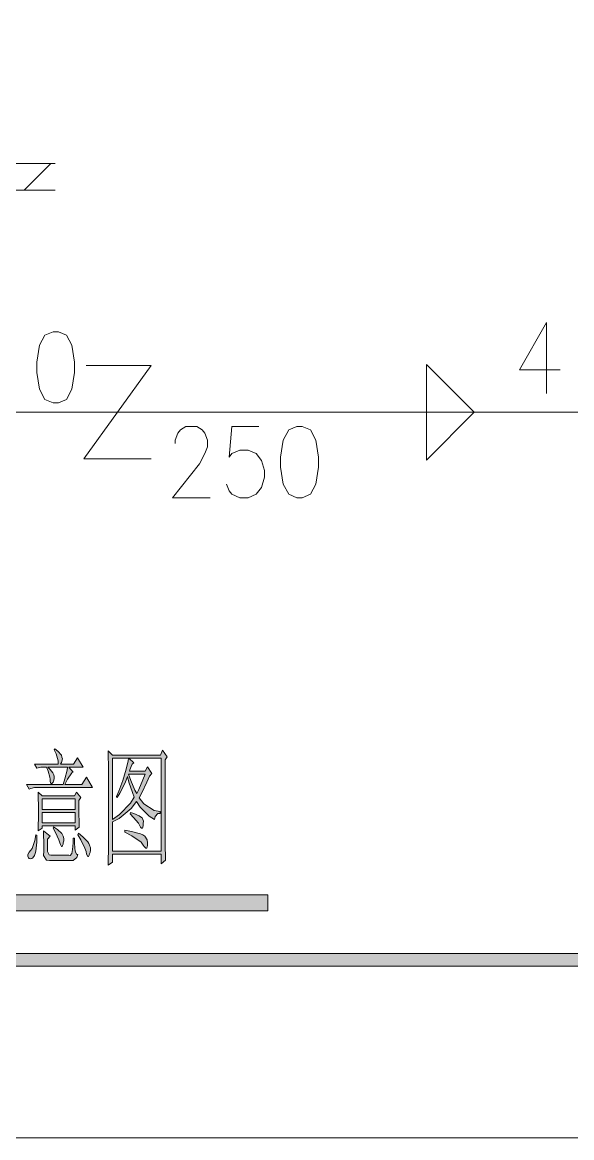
# Model space of a CAD drawing. Header units: millimetres. Extents: x 0 to 586, y 0 to 414.
# Drawn here: x 284.6 to 315.1, y 0 to 61.8 of the extents above; entities that cross this region are included whole.
import ezdxf

# ---------------------------------------------------------------- set-up
doc = ezdxf.new("R2010")
doc.units = ezdxf.units.MM

msp = doc.modelspace()

# ---------------------------------------------------------------- hatches: boundary and pattern name
h = msp.add_hatch(color=0)
h.dxf.hatch_style = 2
h.paths.add_polyline_path([(286.377944, 21.561778), (286.550806, 21.438306), (286.748361, 21.212528), (286.773056, 21.106694), (286.79775, 21.004389), (286.755417, 20.803306), (286.691917, 20.708056), (287.418639, 20.708056), (287.633833, 21.064361), (287.947806, 20.54225), (287.154056, 20.54225), (287.401, 20.267083), (287.319861, 20.22475), (287.087028, 19.882556), (286.938861, 19.579167), (287.880778, 19.579167), (288.127722, 19.991917), (288.476972, 19.413361), (285.351361, 19.413361), (285.245528, 19.413361), (285.047972, 19.371028), (284.95625, 19.332222), (284.808083, 19.579167), (286.840083, 19.579167), (286.938861, 19.896667), (287.062333, 20.376444), (287.087028, 20.54225), (285.996944, 20.54225), (286.120417, 20.418778), (286.268583, 20.238861), (286.293278, 20.185944), (286.317972, 20.1295), (286.342667, 20.020139), (286.342667, 19.963694), (286.342667, 19.921361), (286.328556, 19.826111), (286.310917, 19.769667), (286.293278, 19.71675), (286.240361, 19.65325), (286.205083, 19.646194), (286.166278, 19.639139), (286.120417, 19.759083), (286.113361, 19.882556), (286.102778, 19.991917), (286.004, 20.323528), (285.915806, 20.54225), (285.601833, 20.54225), (285.386639, 20.485806), (285.252583, 20.708056), (286.557861, 20.708056), (286.557861, 20.887972), (286.452028, 21.286611), (286.342667, 21.508861)])
h = msp.add_hatch(color=0)
h.paths.add_polyline_path([(292.505694, 20.955), (292.505694, 16.386528), (292.505694, 16.111361), (292.516278, 15.613944), (292.523333, 15.395222), (292.276389, 15.1765), (292.276389, 15.726833), (289.581167, 15.726833), (289.581167, 15.285861), (289.334222, 15.120056), (289.341278, 15.395222), (289.351861, 15.959667), (289.351861, 16.248944), (289.351861, 20.408194), (289.351861, 20.641028), (289.341278, 21.163139), (289.334222, 21.452417), (289.581167, 21.205472), (292.241111, 21.205472), (292.357528, 21.480639), (292.622111, 21.120806)])
h.paths.add_polyline_path([(289.581167, 15.892639), (292.276389, 15.892639), (292.276389, 21.039667), (290.491333, 21.039667), (290.770028, 20.792722), (290.67125, 20.708056), (290.621861, 20.584583), (290.547778, 20.390556), (290.523083, 20.323528), (291.397972, 20.323528), (291.514389, 20.570472), (291.761333, 20.185944), (291.630806, 20.048361), (291.489694, 19.71675), (291.200417, 19.1135), (291.05225, 18.838333), (291.309778, 18.520833), (291.895389, 18.146889), (292.227, 18.093972), (292.227, 17.984611), (292.103528, 17.9705), (291.944778, 17.804694), (291.913028, 17.653), (291.62375, 17.832917), (291.119278, 18.326806), (290.904083, 18.644306), (290.614806, 18.259778), (289.955111, 17.695333), (289.581167, 17.515417)])
h.paths.add_polyline_path([(289.581167, 21.039667), (289.581167, 17.653), (289.969222, 17.928167), (290.572472, 18.549056), (290.787667, 18.89125), (290.681833, 19.141722), (290.491333, 19.706167), (290.406667, 20.020139), (290.276139, 19.677944), (289.993917, 19.099389), (289.84575, 18.866556), (289.796361, 18.919472), (289.930417, 19.20875), (290.152667, 19.808472), (290.244389, 20.118917), (290.332583, 20.425833), (290.441944, 20.887972), (290.459583, 21.039667)])
h.paths.add_polyline_path([(290.473694, 20.157722), (290.590111, 19.812), (290.812361, 19.275778), (290.921722, 19.085278), (291.034611, 19.304), (291.267444, 19.840222), (291.383861, 20.157722)])
h = msp.add_hatch(color=0)
h.paths.add_polyline_path([(285.450139, 19.166417), (285.682972, 18.947694), (287.468028, 18.947694), (287.584444, 19.166417), (287.831389, 18.866556), (287.714972, 18.70075), (287.714972, 18.108083), (287.722028, 17.363722), (287.732611, 17.212028), (287.499778, 17.046222), (287.499778, 17.293167), (285.682972, 17.293167), (285.682972, 17.155583), (285.450139, 17.018), (285.460722, 17.264944), (285.467778, 17.797639), (285.467778, 18.079861), (285.467778, 18.362083), (285.460722, 18.905361)])
h.paths.add_polyline_path([(285.682972, 18.781889), (285.682972, 18.203333), (287.499778, 18.203333), (287.499778, 18.781889)])
h.paths.add_polyline_path([(285.682972, 18.037528), (285.682972, 17.458972), (287.499778, 17.458972), (287.499778, 18.037528)])
h = msp.add_hatch(color=0)
h.dxf.hatch_style = 2
h.paths.add_polyline_path([(290.572472, 18.037528), (290.770028, 17.9705), (291.05225, 17.8435), (291.136917, 17.790583), (291.218056, 17.734139), (291.292139, 17.550694), (291.285083, 17.420167), (291.2745, 17.289639), (291.24275, 17.159111), (291.218056, 17.159111), (291.193361, 17.159111), (291.136917, 17.226139), (291.101639, 17.296694), (291.0205, 17.434278), (290.745333, 17.762361), (290.558361, 17.956389)])
h = msp.add_hatch(color=0)
h.dxf.hatch_style = 2
h.paths.add_polyline_path([(285.319611, 16.799278), (285.386639, 16.771056), (285.376056, 16.386528), (285.333722, 15.882056), (285.294917, 15.765639), (285.256111, 15.649222), (285.157333, 15.511639), (285.097361, 15.490472), (285.033861, 15.469306), (284.949194, 15.483417), (284.9245, 15.518694), (284.899806, 15.553972), (284.875111, 15.613944), (284.875111, 15.642167), (284.875111, 15.698611), (284.949194, 15.836194), (285.023278, 15.917333), (285.122056, 16.040806), (285.270222, 16.481778)])
h = msp.add_hatch(color=0)
h.dxf.hatch_style = 2
h.paths.add_polyline_path([(285.764111, 15.889111), (285.764111, 16.301861), (285.757056, 16.866306), (285.75, 17.018), (286.113361, 16.714611), (285.979306, 16.548806), (285.979306, 16.026694), (285.97225, 15.860889), (286.063972, 15.6845), (286.16275, 15.670389), (287.154056, 15.670389), (287.228139, 15.656278), (287.323389, 15.751528), (287.344556, 15.860889), (287.365722, 15.973778), (287.393944, 16.344194), (287.401, 16.60525), (287.468028, 16.60525), (287.468028, 16.372417), (287.485667, 16.03375), (287.499778, 15.931444), (287.517417, 15.829139), (287.5915, 15.709194), (287.647944, 15.695083), (287.609139, 15.532806), (287.401, 15.367), (287.235194, 15.367), (286.078083, 15.367), (285.915806, 15.381111), (285.757056, 15.642167)])
h = msp.add_hatch(color=0)
h.dxf.hatch_style = 2
h.paths.add_polyline_path([(286.279167, 17.155583), (286.310917, 17.24025), (286.519056, 17.088556), (286.762472, 16.866306), (286.79775, 16.799278), (286.836556, 16.728722), (286.871833, 16.591139), (286.871833, 16.524111), (286.871833, 16.467667), (286.850667, 16.344194), (286.833028, 16.277167), (286.811861, 16.206611), (286.780111, 16.139583), (286.748361, 16.139583), (286.691917, 16.248944), (286.656639, 16.358306), (286.60725, 16.524111), (286.41675, 16.92275)])
h = msp.add_hatch(color=0)
h.dxf.hatch_style = 2
h.paths.add_polyline_path([(287.647944, 16.799278), (287.697333, 16.880417), (287.930167, 16.686389), (288.212389, 16.407694), (288.261778, 16.315972), (288.311167, 16.227778), (288.360556, 16.069028), (288.360556, 16.002), (288.360556, 15.945556), (288.335861, 15.815028), (288.311167, 15.737417), (288.286472, 15.663333), (288.244139, 15.58925), (288.2265, 15.58925), (288.201806, 15.58925), (288.145361, 15.726833), (288.110083, 15.864417), (288.053639, 16.054917), (287.824333, 16.524111)])
h = msp.add_hatch(color=0)
h.dxf.hatch_style = 2
h.paths.add_polyline_path([(290.2585, 17.046222), (290.6395, 16.979194), (291.140444, 16.848667), (291.260389, 16.785167), (291.380333, 16.721667), (291.507333, 16.51), (291.514389, 16.358306), (291.524972, 16.206611), (291.489694, 16.054917), (291.450889, 16.054917), (291.422667, 16.054917), (291.341528, 16.139583), (291.285083, 16.220722), (291.161611, 16.386528), (290.646556, 16.742833), (290.2585, 16.936861)])
h = msp.add_hatch(color=0)
h.dxf.hatch_style = 2
h.paths.add_polyline_path([(247.307806, 12.573), (247.307806, 13.462), (298.196, 13.462), (298.196, 12.573)])
h = msp.add_hatch(color=0)
h.dxf.hatch_style = 2
h.paths.add_polyline_path([(24.302861, 9.514417), (24.994306, 10.205861), (575.429944, 10.205861), (576.117861, 9.514417)])

# ---------------------------------------------------------------- linework, layer by layer
at = {"color": 0, "lineweight": 0}
for points in [[(0, 0), (585.632278, 0), (585.632278, 414.0835), (0, 414.0835)], [(286.279167, 44.689889), (285.827611, 44.502917), (285.52775, 43.942), (285.376056, 43.000083), (285.376056, 42.439167), (285.52775, 41.500778), (285.827611, 40.936333), (286.279167, 40.749361), (286.579028, 40.749361), (287.027056, 40.936333), (287.330444, 41.500778), (287.478611, 42.439167), (287.478611, 43.000083), (287.330444, 43.942), (287.027056, 44.502917), (286.579028, 44.689889)], [(299.811722, 39.4335), (299.360167, 39.246528), (299.060306, 38.682083), (298.908611, 37.743694), (298.908611, 37.17925), (299.060306, 36.240861), (299.360167, 35.676417), (299.811722, 35.489444), (300.111583, 35.489444), (300.563139, 35.676417), (300.863, 36.240861), (301.011167, 37.17925), (301.011167, 37.743694), (300.863, 38.682083), (300.563139, 39.246528), (300.111583, 39.4335)], [(286.377944, 21.561778), (286.550806, 21.438306), (286.748361, 21.212528), (286.773056, 21.106694), (286.79775, 21.004389), (286.755417, 20.803306), (286.691917, 20.708056), (287.418639, 20.708056), (287.633833, 21.064361), (287.947806, 20.54225), (287.154056, 20.54225), (287.401, 20.267083), (287.319861, 20.22475), (287.087028, 19.882556), (286.938861, 19.579167), (287.880778, 19.579167), (288.127722, 19.991917), (288.476972, 19.413361), (285.351361, 19.413361), (285.245528, 19.413361), (285.047972, 19.371028), (284.95625, 19.332222), (284.808083, 19.579167), (286.840083, 19.579167), (286.938861, 19.896667), (287.062333, 20.376444), (287.087028, 20.54225), (285.996944, 20.54225), (286.120417, 20.418778), (286.268583, 20.238861), (286.293278, 20.185944), (286.317972, 20.1295), (286.342667, 20.020139), (286.342667, 19.963694), (286.342667, 19.921361), (286.328556, 19.826111), (286.310917, 19.769667), (286.293278, 19.71675), (286.240361, 19.65325), (286.205083, 19.646194), (286.166278, 19.639139), (286.120417, 19.759083), (286.113361, 19.882556), (286.102778, 19.991917), (286.004, 20.323528), (285.915806, 20.54225), (285.601833, 20.54225), (285.386639, 20.485806), (285.252583, 20.708056), (286.557861, 20.708056), (286.557861, 20.887972), (286.452028, 21.286611), (286.342667, 21.508861)], [(292.505694, 20.955), (292.505694, 16.386528), (292.505694, 16.111361), (292.516278, 15.613944), (292.523333, 15.395222), (292.276389, 15.1765), (292.276389, 15.726833), (289.581167, 15.726833), (289.581167, 15.285861), (289.334222, 15.120056), (289.341278, 15.395222), (289.351861, 15.959667), (289.351861, 16.248944), (289.351861, 20.408194), (289.351861, 20.641028), (289.341278, 21.163139), (289.334222, 21.452417), (289.581167, 21.205472), (292.241111, 21.205472), (292.357528, 21.480639), (292.622111, 21.120806)], [(289.581167, 15.892639), (292.276389, 15.892639), (292.276389, 21.039667), (290.491333, 21.039667), (290.770028, 20.792722), (290.67125, 20.708056), (290.621861, 20.584583), (290.547778, 20.390556), (290.523083, 20.323528), (291.397972, 20.323528), (291.514389, 20.570472), (291.761333, 20.185944), (291.630806, 20.048361), (291.489694, 19.71675), (291.200417, 19.1135), (291.05225, 18.838333), (291.309778, 18.520833), (291.895389, 18.146889), (292.227, 18.093972), (292.227, 17.984611), (292.103528, 17.9705), (291.944778, 17.804694), (291.913028, 17.653), (291.62375, 17.832917), (291.119278, 18.326806), (290.904083, 18.644306), (290.614806, 18.259778), (289.955111, 17.695333), (289.581167, 17.515417)], [(289.581167, 21.039667), (289.581167, 17.653), (289.969222, 17.928167), (290.572472, 18.549056), (290.787667, 18.89125), (290.681833, 19.141722), (290.491333, 19.706167), (290.406667, 20.020139), (290.276139, 19.677944), (289.993917, 19.099389), (289.84575, 18.866556), (289.796361, 18.919472), (289.930417, 19.20875), (290.152667, 19.808472), (290.244389, 20.118917), (290.332583, 20.425833), (290.441944, 20.887972), (290.459583, 21.039667)], [(290.473694, 20.157722), (290.590111, 19.812), (290.812361, 19.275778), (290.921722, 19.085278), (291.034611, 19.304), (291.267444, 19.840222), (291.383861, 20.157722)], [(285.450139, 19.166417), (285.682972, 18.947694), (287.468028, 18.947694), (287.584444, 19.166417), (287.831389, 18.866556), (287.714972, 18.70075), (287.714972, 18.108083), (287.722028, 17.363722), (287.732611, 17.212028), (287.499778, 17.046222), (287.499778, 17.293167), (285.682972, 17.293167), (285.682972, 17.155583), (285.450139, 17.018), (285.460722, 17.264944), (285.467778, 17.797639), (285.467778, 18.079861), (285.467778, 18.362083), (285.460722, 18.905361)], [(285.682972, 18.781889), (285.682972, 18.203333), (287.499778, 18.203333), (287.499778, 18.781889)], [(285.682972, 18.037528), (285.682972, 17.458972), (287.499778, 17.458972), (287.499778, 18.037528)], [(290.572472, 18.037528), (290.770028, 17.9705), (291.05225, 17.8435), (291.136917, 17.790583), (291.218056, 17.734139), (291.292139, 17.550694), (291.285083, 17.420167), (291.2745, 17.289639), (291.24275, 17.159111), (291.218056, 17.159111), (291.193361, 17.159111), (291.136917, 17.226139), (291.101639, 17.296694), (291.0205, 17.434278), (290.745333, 17.762361), (290.558361, 17.956389)], [(285.319611, 16.799278), (285.386639, 16.771056), (285.376056, 16.386528), (285.333722, 15.882056), (285.294917, 15.765639), (285.256111, 15.649222), (285.157333, 15.511639), (285.097361, 15.490472), (285.033861, 15.469306), (284.949194, 15.483417), (284.9245, 15.518694), (284.899806, 15.553972), (284.875111, 15.613944), (284.875111, 15.642167), (284.875111, 15.698611), (284.949194, 15.836194), (285.023278, 15.917333), (285.122056, 16.040806), (285.270222, 16.481778)], [(285.764111, 15.889111), (285.764111, 16.301861), (285.757056, 16.866306), (285.75, 17.018), (286.113361, 16.714611), (285.979306, 16.548806), (285.979306, 16.026694), (285.97225, 15.860889), (286.063972, 15.6845), (286.16275, 15.670389), (287.154056, 15.670389), (287.228139, 15.656278), (287.323389, 15.751528), (287.344556, 15.860889), (287.365722, 15.973778), (287.393944, 16.344194), (287.401, 16.60525), (287.468028, 16.60525), (287.468028, 16.372417), (287.485667, 16.03375), (287.499778, 15.931444), (287.517417, 15.829139), (287.5915, 15.709194), (287.647944, 15.695083), (287.609139, 15.532806), (287.401, 15.367), (287.235194, 15.367), (286.078083, 15.367), (285.915806, 15.381111), (285.757056, 15.642167)], [(286.279167, 17.155583), (286.310917, 17.24025), (286.519056, 17.088556), (286.762472, 16.866306), (286.79775, 16.799278), (286.836556, 16.728722), (286.871833, 16.591139), (286.871833, 16.524111), (286.871833, 16.467667), (286.850667, 16.344194), (286.833028, 16.277167), (286.811861, 16.206611), (286.780111, 16.139583), (286.748361, 16.139583), (286.691917, 16.248944), (286.656639, 16.358306), (286.60725, 16.524111), (286.41675, 16.92275)], [(287.647944, 16.799278), (287.697333, 16.880417), (287.930167, 16.686389), (288.212389, 16.407694), (288.261778, 16.315972), (288.311167, 16.227778), (288.360556, 16.069028), (288.360556, 16.002), (288.360556, 15.945556), (288.335861, 15.815028), (288.311167, 15.737417), (288.286472, 15.663333), (288.244139, 15.58925), (288.2265, 15.58925), (288.201806, 15.58925), (288.145361, 15.726833), (288.110083, 15.864417), (288.053639, 16.054917), (287.824333, 16.524111)], [(290.2585, 17.046222), (290.6395, 16.979194), (291.140444, 16.848667), (291.260389, 16.785167), (291.380333, 16.721667), (291.507333, 16.51), (291.514389, 16.358306), (291.524972, 16.206611), (291.489694, 16.054917), (291.450889, 16.054917), (291.422667, 16.054917), (291.341528, 16.139583), (291.285083, 16.220722), (291.161611, 16.386528), (290.646556, 16.742833), (290.2585, 16.936861)], [(247.307806, 12.573), (247.307806, 13.462), (298.196, 13.462), (298.196, 12.573)], [(24.302861, 9.514417), (24.994306, 10.205861), (575.429944, 10.205861), (576.117861, 9.514417)]]:
    msp.add_lwpolyline(points, close=True, dxfattribs=at)
for points in [[(286.406167, 54.024389), (254.091722, 54.024389)], [(284.674028, 52.54625), (286.152167, 54.024389)], [(286.406167, 52.54625), (254.091722, 52.54625)], [(313.672361, 45.208472), (312.169528, 42.580278), (314.423778, 42.580278)], [(313.672361, 45.208472), (313.672361, 41.264417)], [(291.733111, 42.809583), (287.983083, 37.641389)], [(288.113611, 42.809583), (291.733111, 42.809583)], [(307.001333, 42.876611), (307.001333, 37.574361)], [(307.001333, 42.876611), (309.654222, 40.22725)], [(278.285222, 40.22725), (316.822667, 40.22725)], [(307.001333, 37.574361), (309.654222, 40.22725)], [(293.048972, 38.495111), (293.048972, 38.682083), (293.200667, 39.059556), (293.352361, 39.246528), (293.652222, 39.4335), (294.251944, 39.4335), (294.551806, 39.246528), (294.7035, 39.059556), (294.851667, 38.682083), (294.851667, 38.308139), (294.7035, 37.930667), (294.403639, 37.36975), (292.900806, 35.489444), (295.003361, 35.489444)], [(297.709167, 39.4335), (296.206333, 39.4335), (296.054639, 37.743694), (296.206333, 37.930667), (296.654361, 38.117639), (297.105917, 38.117639), (297.557472, 37.930667), (297.857333, 37.556722), (298.009028, 36.992278), (298.009028, 36.618333), (297.857333, 36.053889), (297.557472, 35.676417), (297.105917, 35.489444), (296.654361, 35.489444), (296.206333, 35.676417), (296.054639, 35.866917), (295.902944, 36.240861)], [(287.983083, 37.641389), (291.733111, 37.641389)]]:
    msp.add_lwpolyline(points, dxfattribs=at)

doc.saveas('drawing.dxf')
